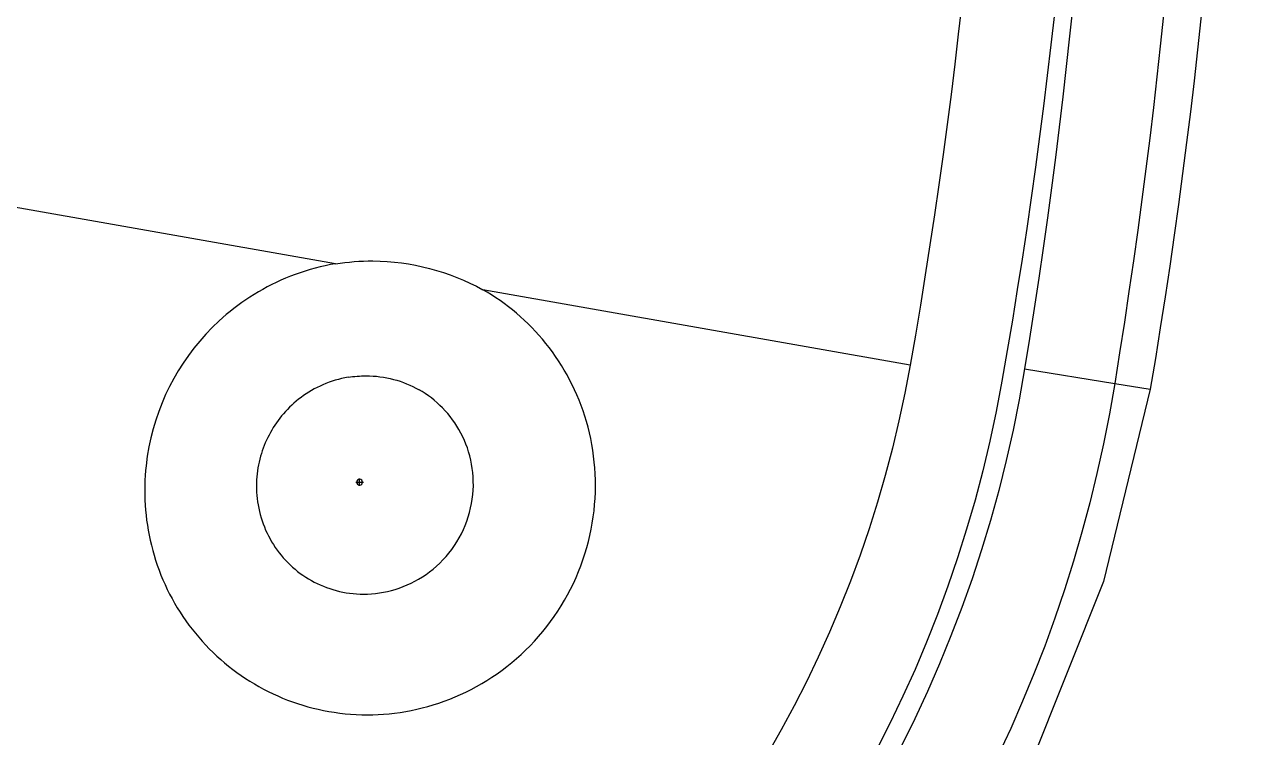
# Model space of a CAD drawing. Header units: millimetres. Extents: x 732 to 1037, y 127 to 299.
# Drawn here: x 736.11963 to 736.16021, y 283.07355 to 283.09696 of the extents above; entities that cross this region are included whole.
import ezdxf

# ---------------------------------------------------------------- set-up
doc = ezdxf.new("R2010")
doc.units = ezdxf.units.MM
doc.layers.add('I-ARQ', color=8, linetype='Continuous')

msp = doc.modelspace()

# ---------------------------------------------------------------- linework, layer by layer
at = {"layer": 'I-ARQ'}
for points in [[(736.156566, 283.150077), (736.16021, 283.128532), (736.16021, 283.106528), (736.156566, 283.084983)], [(736.1517, 283.149811), (736.155466, 283.128455), (736.155466, 283.106605), (736.1517, 283.085249)], [(736.1554, 283.149887), (736.158903, 283.128458), (736.158903, 283.106602), (736.1554, 283.085173)], [(736.148688, 283.14928), (736.152391, 283.128276), (736.152391, 283.106785), (736.148688, 283.085779)], [(736.152446, 283.149404), (736.155896, 283.128295), (736.155896, 283.106765), (736.152446, 283.085656)], [(736.129831, 283.089105), (736.129831, 283.089105), (736.117969, 283.091196), (736.117969, 283.091196)], [(736.129831, 283.089105), (736.130236, 283.089168), (736.130646, 283.089198), (736.131055, 283.089196)], [(736.131055, 283.089196), (736.132318, 283.089188), (736.133559, 283.088864), (736.134664, 283.088252)], [(736.148688, 283.085779), (736.148688, 283.085779), (736.134664, 283.088252), (736.134664, 283.088252)], [(736.152446, 283.085656), (736.152446, 283.085656), (736.1554, 283.085173), (736.1554, 283.085173)], [(736.130245, 283.085376), (736.130441, 283.085409), (736.130638, 283.085425), (736.130836, 283.085425)], [(736.130836, 283.085425), (736.131445, 283.085425), (736.132042, 283.085267), (736.132572, 283.084966)], [(736.1554, 283.085173), (736.1554, 283.085173), (736.156566, 283.084983), (736.156566, 283.084983)], [(736.130498, 283.081932), (736.130498, 283.081932), (736.130747, 283.081932), (736.130747, 283.081932)], [(736.130622, 283.081806), (736.130622, 283.081806), (736.130622, 283.082057), (736.130622, 283.082057)]]:
    msp.add_open_spline(points, degree=3, dxfattribs=at)
for points, knots in [([(736.152446, 283.085656), (736.148889, 283.063895), (736.129223, 283.048508), (736.107245, 283.050292), (736.107245, 283.050292), (736.085267, 283.052076), (736.06834, 283.070433), (736.06834, 283.092483)], [0, 0, 0, 0, 0.5, 0.5, 0.5, 0.5, 1, 1, 1, 1]), ([(736.1517, 283.085249), (736.147949, 283.063974), (736.128559, 283.049096), (736.107039, 283.050979), (736.107039, 283.050979), (736.085518, 283.052862), (736.069007, 283.07088), (736.069007, 283.092483)], [0, 0, 0, 0, 0.5, 0.5, 0.5, 0.5, 1, 1, 1, 1]), ([(736.148688, 283.085779), (736.145211, 283.066068), (736.127246, 283.052282), (736.107305, 283.054027), (736.107305, 283.054027), (736.087366, 283.055771), (736.072066, 283.072467), (736.072066, 283.092483)], [0, 0, 0, 0, 0.5, 0.5, 0.5, 0.5, 1, 1, 1, 1]), ([(736.129831, 283.089105), (736.129831, 283.089105), (736.129662, 283.089075), (736.129662, 283.089075), (736.129662, 283.089075), (736.129662, 283.089075), (736.129494, 283.08904), (736.129494, 283.08904), (736.129494, 283.08904), (736.129494, 283.08904), (736.129327, 283.089001), (736.129327, 283.089001), (736.129327, 283.089001), (736.129327, 283.089001), (736.129161, 283.08896), (736.129161, 283.08896), (736.129161, 283.08896), (736.129161, 283.08896), (736.128996, 283.088913), (736.128996, 283.088913), (736.128996, 283.088913), (736.128996, 283.088913), (736.128833, 283.088864), (736.128833, 283.088864), (736.128833, 283.088864), (736.128833, 283.088864), (736.128671, 283.088811), (736.128671, 283.088811), (736.128671, 283.088811), (736.128671, 283.088811), (736.128511, 283.088754), (736.128511, 283.088754), (736.128511, 283.088754), (736.128511, 283.088754), (736.128352, 283.088694), (736.128352, 283.088694), (736.128352, 283.088694), (736.128352, 283.088694), (736.128195, 283.088631), (736.128195, 283.088631), (736.128195, 283.088631), (736.128195, 283.088631), (736.12804, 283.088564), (736.12804, 283.088564), (736.12804, 283.088564), (736.12804, 283.088564), (736.127888, 283.088493), (736.127888, 283.088493), (736.127888, 283.088493), (736.127888, 283.088493), (736.127738, 283.08842), (736.127738, 283.08842), (736.127738, 283.08842), (736.127738, 283.08842), (736.12759, 283.088343), (736.12759, 283.088343), (736.12759, 283.088343), (736.12759, 283.088343), (736.127444, 283.088264), (736.127444, 283.088264), (736.127444, 283.088264), (736.127444, 283.088264), (736.1273, 283.088182), (736.1273, 283.088182), (736.1273, 283.088182), (736.1273, 283.088182), (736.127159, 283.088097), (736.127159, 283.088097), (736.127159, 283.088097), (736.127159, 283.088097), (736.127021, 283.08801), (736.127021, 283.08801), (736.127021, 283.08801), (736.127021, 283.08801), (736.126885, 283.087919), (736.126885, 283.087919), (736.126885, 283.087919), (736.126885, 283.087919), (736.126752, 283.087827), (736.126752, 283.087827), (736.126752, 283.087827), (736.126752, 283.087827), (736.126622, 283.087732), (736.126622, 283.087732), (736.126622, 283.087732), (736.126622, 283.087732), (736.126495, 283.087636), (736.126495, 283.087636), (736.126495, 283.087636), (736.126495, 283.087636), (736.12637, 283.087537), (736.12637, 283.087537), (736.12637, 283.087537), (736.12637, 283.087537), (736.126247, 283.087435), (736.126247, 283.087435), (736.126247, 283.087435), (736.126247, 283.087435), (736.126013, 283.087227), (736.126013, 283.087227), (736.126013, 283.087227), (736.126013, 283.087227), (736.125789, 283.087011), (736.125789, 283.087011), (736.125789, 283.087011), (736.125789, 283.087011), (736.125575, 283.08679), (736.125575, 283.08679), (736.125575, 283.08679), (736.125575, 283.08679), (736.125374, 283.086562), (736.125374, 283.086562), (736.125374, 283.086562), (736.125374, 283.086562), (736.125182, 283.086327), (736.125182, 283.086327), (736.125182, 283.086327), (736.125182, 283.086327), (736.125002, 283.086088), (736.125002, 283.086088), (736.125002, 283.086088), (736.125002, 283.086088), (736.124832, 283.085842), (736.124832, 283.085842), (736.124832, 283.085842), (736.124832, 283.085842), (736.124673, 283.08559), (736.124673, 283.08559), (736.124673, 283.08559), (736.124673, 283.08559), (736.124524, 283.085334), (736.124524, 283.085334), (736.124524, 283.085334), (736.124524, 283.085334), (736.124386, 283.085073), (736.124386, 283.085073), (736.124386, 283.085073), (736.124386, 283.085073), (736.124257, 283.084806), (736.124257, 283.084806), (736.124257, 283.084806), (736.124257, 283.084806), (736.124139, 283.084534), (736.124139, 283.084534), (736.124139, 283.084534), (736.124139, 283.084534), (736.124031, 283.084256), (736.124031, 283.084256), (736.124031, 283.084256), (736.124031, 283.084256), (736.123933, 283.083972), (736.123933, 283.083972), (736.123933, 283.083972), (736.123933, 283.083972), (736.123846, 283.083683), (736.123846, 283.083683), (736.123846, 283.083683), (736.123846, 283.083683), (736.12377, 283.083388), (736.12377, 283.083388), (736.12377, 283.083388), (736.12377, 283.083388), (736.123706, 283.083087), (736.123706, 283.083087), (736.123706, 283.083087), (736.123706, 283.083087), (736.123653, 283.082781), (736.123653, 283.082781), (736.123653, 283.082781), (736.123653, 283.082781), (736.123613, 283.08247), (736.123613, 283.08247), (736.123613, 283.08247), (736.123613, 283.08247), (736.123598, 283.082312), (736.123598, 283.082312), (736.123598, 283.082312), (736.123598, 283.082312), (736.123585, 283.082154), (736.123585, 283.082154), (736.123585, 283.082154), (736.123585, 283.082154), (736.123577, 283.081993), (736.123577, 283.081993), (736.123577, 283.081993), (736.123577, 283.081993), (736.123572, 283.081833), (736.123572, 283.081833), (736.123572, 283.081833), (736.123572, 283.081833), (736.12357, 283.081671), (736.12357, 283.081671), (736.12357, 283.081671), (736.12357, 283.081671), (736.123571, 283.081508), (736.123571, 283.081508), (736.123571, 283.081508), (736.123571, 283.081508), (736.123577, 283.081345), (736.123577, 283.081345), (736.123577, 283.081345), (736.123577, 283.081345), (736.123584, 283.081181), (736.123584, 283.081181), (736.123584, 283.081181), (736.123584, 283.081181), (736.123598, 283.081016), (736.123598, 283.081016), (736.123598, 283.081016), (736.123598, 283.081016), (736.123613, 283.080852), (736.123613, 283.080852), (736.123613, 283.080852), (736.123613, 283.080852), (736.123633, 283.080686), (736.123633, 283.080686), (736.123633, 283.080686), (736.123633, 283.080686), (736.123657, 283.08052), (736.123657, 283.08052), (736.123657, 283.08052), (736.123657, 283.08052), (736.123684, 283.080354), (736.123684, 283.080354), (736.123684, 283.080354), (736.123684, 283.080354), (736.123716, 283.080188), (736.123716, 283.080188), (736.123716, 283.080188), (736.123716, 283.080188), (736.12375, 283.080022), (736.12375, 283.080022), (736.12375, 283.080022), (736.12375, 283.080022), (736.123789, 283.079858), (736.123789, 283.079858), (736.123789, 283.079858), (736.123789, 283.079858), (736.123832, 283.079693), (736.123832, 283.079693), (736.123832, 283.079693), (736.123832, 283.079693), (736.123879, 283.079529), (736.123879, 283.079529), (736.123879, 283.079529), (736.123879, 283.079529), (736.123929, 283.079366), (736.123929, 283.079366), (736.123929, 283.079366), (736.123929, 283.079366), (736.123984, 283.079204), (736.123984, 283.079204), (736.123984, 283.079204), (736.123984, 283.079204), (736.124042, 283.079043), (736.124042, 283.079043), (736.124042, 283.079043), (736.124042, 283.079043), (736.124104, 283.078883), (736.124104, 283.078883), (736.124104, 283.078883), (736.124104, 283.078883), (736.12417, 283.078725), (736.12417, 283.078725), (736.12417, 283.078725), (736.12417, 283.078725), (736.124239, 283.078568), (736.124239, 283.078568), (736.124239, 283.078568), (736.124239, 283.078568), (736.124312, 283.078412), (736.124312, 283.078412), (736.124312, 283.078412), (736.124312, 283.078412), (736.124388, 283.078259), (736.124388, 283.078259), (736.124388, 283.078259), (736.124388, 283.078259), (736.124469, 283.078107), (736.124469, 283.078107), (736.124469, 283.078107), (736.124469, 283.078107), (736.124553, 283.077957), (736.124553, 283.077957), (736.124553, 283.077957), (736.124553, 283.077957), (736.124639, 283.077809), (736.124639, 283.077809), (736.124639, 283.077809), (736.124639, 283.077809), (736.124731, 283.077663), (736.124731, 283.077663), (736.124731, 283.077663), (736.124731, 283.077663), (736.124824, 283.07752), (736.124824, 283.07752), (736.124824, 283.07752), (736.124824, 283.07752), (736.124921, 283.077378), (736.124921, 283.077378), (736.124921, 283.077378), (736.124921, 283.077378), (736.125022, 283.077239), (736.125022, 283.077239), (736.125022, 283.077239), (736.125022, 283.077239), (736.125126, 283.077103), (736.125126, 283.077103), (736.125126, 283.077103), (736.125126, 283.077103), (736.125233, 283.076969), (736.125233, 283.076969), (736.125233, 283.076969), (736.125233, 283.076969), (736.125342, 283.076837), (736.125342, 283.076837), (736.125342, 283.076837), (736.125342, 283.076837), (736.125455, 283.076709), (736.125455, 283.076709), (736.125455, 283.076709), (736.125455, 283.076709), (736.125571, 283.076583), (736.125571, 283.076583), (736.125571, 283.076583), (736.125571, 283.076583), (736.12569, 283.07646), (736.12569, 283.07646), (736.12569, 283.07646), (736.12569, 283.07646), (736.125811, 283.07634), (736.125811, 283.07634), (736.125811, 283.07634), (736.125811, 283.07634), (736.125935, 283.076222), (736.125935, 283.076222), (736.125935, 283.076222), (736.125935, 283.076222), (736.126063, 283.076107), (736.126063, 283.076107), (736.126063, 283.076107), (736.126063, 283.076107), (736.126192, 283.075996), (736.126192, 283.075996), (736.126192, 283.075996), (736.126192, 283.075996), (736.126324, 283.075887), (736.126324, 283.075887), (736.126324, 283.075887), (736.126324, 283.075887), (736.126459, 283.075782), (736.126459, 283.075782), (736.126459, 283.075782), (736.126459, 283.075782), (736.126597, 283.07568), (736.126597, 283.07568), (736.126597, 283.07568), (736.126597, 283.07568), (736.126737, 283.075581), (736.126737, 283.075581), (736.126737, 283.075581), (736.126737, 283.075581), (736.126878, 283.075485), (736.126878, 283.075485), (736.126878, 283.075485), (736.126878, 283.075485), (736.127023, 283.075393), (736.127023, 283.075393), (736.127023, 283.075393), (736.127023, 283.075393), (736.12717, 283.075304), (736.12717, 283.075304), (736.12717, 283.075304), (736.12717, 283.075304), (736.12732, 283.075218), (736.12732, 283.075218), (736.12732, 283.075218), (736.12732, 283.075218), (736.127472, 283.075136), (736.127472, 283.075136), (736.127472, 283.075136), (736.127472, 283.075136), (736.127625, 283.075057), (736.127625, 283.075057), (736.127625, 283.075057), (736.127625, 283.075057), (736.12778, 283.074981), (736.12778, 283.074981), (736.12778, 283.074981), (736.12778, 283.074981), (736.127938, 283.07491), (736.127938, 283.07491), (736.127938, 283.07491), (736.127938, 283.07491), (736.128097, 283.074842), (736.128097, 283.074842), (736.128097, 283.074842), (736.128097, 283.074842), (736.12826, 283.074777), (736.12826, 283.074777), (736.12826, 283.074777), (736.12826, 283.074777), (736.128422, 283.074717), (736.128422, 283.074717), (736.128422, 283.074717), (736.128422, 283.074717), (736.128588, 283.074661), (736.128588, 283.074661), (736.128588, 283.074661), (736.128588, 283.074661), (736.128755, 283.074607), (736.128755, 283.074607), (736.128755, 283.074607), (736.128755, 283.074607), (736.128924, 283.074558), (736.128924, 283.074558), (736.128924, 283.074558), (736.128924, 283.074558), (736.129094, 283.074514), (736.129094, 283.074514), (736.129094, 283.074514), (736.129094, 283.074514), (736.129266, 283.074473), (736.129266, 283.074473), (736.129266, 283.074473), (736.129266, 283.074473), (736.129439, 283.074436), (736.129439, 283.074436), (736.129439, 283.074436), (736.129439, 283.074436), (736.129615, 283.074402), (736.129615, 283.074402), (736.129615, 283.074402), (736.129615, 283.074402), (736.129791, 283.074373), (736.129791, 283.074373), (736.129791, 283.074373), (736.129791, 283.074373), (736.129969, 283.074349), (736.129969, 283.074349), (736.129969, 283.074349), (736.129969, 283.074349), (736.130147, 283.074329), (736.130147, 283.074329), (736.130147, 283.074329), (736.130147, 283.074329), (736.130327, 283.074313), (736.130327, 283.074313), (736.130327, 283.074313), (736.130327, 283.074313), (736.130509, 283.074302), (736.130509, 283.074302), (736.130509, 283.074302), (736.130509, 283.074302), (736.130691, 283.074296), (736.130691, 283.074296), (736.130691, 283.074296), (736.130691, 283.074296), (736.130874, 283.074293), (736.130874, 283.074293)], [0, 0, 0, 0, 0.008696, 0.008696, 0.008696, 0.008696, 0.017391, 0.017391, 0.017391, 0.017391, 0.026087, 0.026087, 0.026087, 0.026087, 0.034783, 0.034783, 0.034783, 0.034783, 0.043478, 0.043478, 0.043478, 0.043478, 0.052174, 0.052174, 0.052174, 0.052174, 0.06087, 0.06087, 0.06087, 0.06087, 0.069565, 0.069565, 0.069565, 0.069565, 0.078261, 0.078261, 0.078261, 0.078261, 0.086957, 0.086957, 0.086957, 0.086957, 0.095652, 0.095652, 0.095652, 0.095652, 0.104348, 0.104348, 0.104348, 0.104348, 0.113043, 0.113043, 0.113043, 0.113043, 0.121739, 0.121739, 0.121739, 0.121739, 0.130435, 0.130435, 0.130435, 0.130435, 0.13913, 0.13913, 0.13913, 0.13913, 0.147826, 0.147826, 0.147826, 0.147826, 0.156522, 0.156522, 0.156522, 0.156522, 0.165217, 0.165217, 0.165217, 0.165217, 0.173913, 0.173913, 0.173913, 0.173913, 0.182609, 0.182609, 0.182609, 0.182609, 0.191304, 0.191304, 0.191304, 0.191304, 0.2, 0.2, 0.2, 0.2, 0.208696, 0.208696, 0.208696, 0.208696, 0.217391, 0.217391, 0.217391, 0.217391, 0.226087, 0.226087, 0.226087, 0.226087, 0.234783, 0.234783, 0.234783, 0.234783, 0.243478, 0.243478, 0.243478, 0.243478, 0.252174, 0.252174, 0.252174, 0.252174, 0.26087, 0.26087, 0.26087, 0.26087, 0.269565, 0.269565, 0.269565, 0.269565, 0.278261, 0.278261, 0.278261, 0.278261, 0.286957, 0.286957, 0.286957, 0.286957, 0.295652, 0.295652, 0.295652, 0.295652, 0.304348, 0.304348, 0.304348, 0.304348, 0.313043, 0.313043, 0.313043, 0.313043, 0.321739, 0.321739, 0.321739, 0.321739, 0.330435, 0.330435, 0.330435, 0.330435, 0.33913, 0.33913, 0.33913, 0.33913, 0.347826, 0.347826, 0.347826, 0.347826, 0.356522, 0.356522, 0.356522, 0.356522, 0.365217, 0.365217, 0.365217, 0.365217, 0.373913, 0.373913, 0.373913, 0.373913, 0.382609, 0.382609, 0.382609, 0.382609, 0.391304, 0.391304, 0.391304, 0.391304, 0.4, 0.4, 0.4, 0.4, 0.408696, 0.408696, 0.408696, 0.408696, 0.417391, 0.417391, 0.417391, 0.417391, 0.426087, 0.426087, 0.426087, 0.426087, 0.434783, 0.434783, 0.434783, 0.434783, 0.443478, 0.443478, 0.443478, 0.443478, 0.452174, 0.452174, 0.452174, 0.452174, 0.46087, 0.46087, 0.46087, 0.46087, 0.469565, 0.469565, 0.469565, 0.469565, 0.478261, 0.478261, 0.478261, 0.478261, 0.486957, 0.486957, 0.486957, 0.486957, 0.495652, 0.495652, 0.495652, 0.495652, 0.504348, 0.504348, 0.504348, 0.504348, 0.513043, 0.513043, 0.513043, 0.513043, 0.521739, 0.521739, 0.521739, 0.521739, 0.530435, 0.530435, 0.530435, 0.530435, 0.53913, 0.53913, 0.53913, 0.53913, 0.547826, 0.547826, 0.547826, 0.547826, 0.556522, 0.556522, 0.556522, 0.556522, 0.565217, 0.565217, 0.565217, 0.565217, 0.573913, 0.573913, 0.573913, 0.573913, 0.582609, 0.582609, 0.582609, 0.582609, 0.591304, 0.591304, 0.591304, 0.591304, 0.6, 0.6, 0.6, 0.6, 0.608696, 0.608696, 0.608696, 0.608696, 0.617391, 0.617391, 0.617391, 0.617391, 0.626087, 0.626087, 0.626087, 0.626087, 0.634783, 0.634783, 0.634783, 0.634783, 0.643478, 0.643478, 0.643478, 0.643478, 0.652174, 0.652174, 0.652174, 0.652174, 0.66087, 0.66087, 0.66087, 0.66087, 0.669565, 0.669565, 0.669565, 0.669565, 0.678261, 0.678261, 0.678261, 0.678261, 0.686957, 0.686957, 0.686957, 0.686957, 0.695652, 0.695652, 0.695652, 0.695652, 0.704348, 0.704348, 0.704348, 0.704348, 0.713043, 0.713043, 0.713043, 0.713043, 0.721739, 0.721739, 0.721739, 0.721739, 0.730435, 0.730435, 0.730435, 0.730435, 0.73913, 0.73913, 0.73913, 0.73913, 0.747826, 0.747826, 0.747826, 0.747826, 0.756522, 0.756522, 0.756522, 0.756522, 0.765217, 0.765217, 0.765217, 0.765217, 0.773913, 0.773913, 0.773913, 0.773913, 0.782609, 0.782609, 0.782609, 0.782609, 0.791304, 0.791304, 0.791304, 0.791304, 0.8, 0.8, 0.8, 0.8, 0.808696, 0.808696, 0.808696, 0.808696, 0.817391, 0.817391, 0.817391, 0.817391, 0.826087, 0.826087, 0.826087, 0.826087, 0.834783, 0.834783, 0.834783, 0.834783, 0.843478, 0.843478, 0.843478, 0.843478, 0.852174, 0.852174, 0.852174, 0.852174, 0.86087, 0.86087, 0.86087, 0.86087, 0.869565, 0.869565, 0.869565, 0.869565, 0.878261, 0.878261, 0.878261, 0.878261, 0.886957, 0.886957, 0.886957, 0.886957, 0.895652, 0.895652, 0.895652, 0.895652, 0.904348, 0.904348, 0.904348, 0.904348, 0.913043, 0.913043, 0.913043, 0.913043, 0.921739, 0.921739, 0.921739, 0.921739, 0.930435, 0.930435, 0.930435, 0.930435, 0.93913, 0.93913, 0.93913, 0.93913, 0.947826, 0.947826, 0.947826, 0.947826, 0.956522, 0.956522, 0.956522, 0.956522, 0.965217, 0.965217, 0.965217, 0.965217, 0.973913, 0.973913, 0.973913, 0.973913, 0.982609, 0.982609, 0.982609, 0.982609, 0.991304, 0.991304, 0.991304, 0.991304, 1, 1, 1, 1]), ([(736.130874, 283.074293), (736.130874, 283.074293), (736.131053, 283.074296), (736.131053, 283.074296), (736.131053, 283.074296), (736.131053, 283.074296), (736.131231, 283.074301), (736.131231, 283.074301), (736.131231, 283.074301), (736.131231, 283.074301), (736.131411, 283.074312), (736.131411, 283.074312), (736.131411, 283.074312), (736.131411, 283.074312), (736.131591, 283.074328), (736.131591, 283.074328), (736.131591, 283.074328), (736.131591, 283.074328), (736.131772, 283.074348), (736.131772, 283.074348), (736.131772, 283.074348), (736.131772, 283.074348), (736.131953, 283.074372), (736.131953, 283.074372), (736.131953, 283.074372), (736.131953, 283.074372), (736.132135, 283.074401), (736.132135, 283.074401), (736.132135, 283.074401), (736.132135, 283.074401), (736.132315, 283.074435), (736.132315, 283.074435), (736.132315, 283.074435), (736.132315, 283.074435), (736.132496, 283.074474), (736.132496, 283.074474), (736.132496, 283.074474), (736.132496, 283.074474), (736.132678, 283.074517), (736.132678, 283.074517), (736.132678, 283.074517), (736.132678, 283.074517), (736.132859, 283.074565), (736.132859, 283.074565), (736.132859, 283.074565), (736.132859, 283.074565), (736.133039, 283.074617), (736.133039, 283.074617), (736.133039, 283.074617), (736.133039, 283.074617), (736.13322, 283.074675), (736.13322, 283.074675), (736.13322, 283.074675), (736.13322, 283.074675), (736.133399, 283.074738), (736.133399, 283.074738), (736.133399, 283.074738), (736.133399, 283.074738), (736.133578, 283.074806), (736.133578, 283.074806), (736.133578, 283.074806), (736.133578, 283.074806), (736.133756, 283.074879), (736.133756, 283.074879), (736.133756, 283.074879), (736.133756, 283.074879), (736.133933, 283.074957), (736.133933, 283.074957), (736.133933, 283.074957), (736.133933, 283.074957), (736.134109, 283.075039), (736.134109, 283.075039), (736.134109, 283.075039), (736.134109, 283.075039), (736.134284, 283.075127), (736.134284, 283.075127), (736.134284, 283.075127), (736.134284, 283.075127), (736.134457, 283.075219), (736.134457, 283.075219), (736.134457, 283.075219), (736.134457, 283.075219), (736.134629, 283.075316), (736.134629, 283.075316), (736.134629, 283.075316), (736.134629, 283.075316), (736.134798, 283.075418), (736.134798, 283.075418), (736.134798, 283.075418), (736.134798, 283.075418), (736.134966, 283.075526), (736.134966, 283.075526), (736.134966, 283.075526), (736.134966, 283.075526), (736.135132, 283.075639), (736.135132, 283.075639), (736.135132, 283.075639), (736.135132, 283.075639), (736.135295, 283.075757), (736.135295, 283.075757), (736.135295, 283.075757), (736.135295, 283.075757), (736.135455, 283.075879), (736.135455, 283.075879), (736.135455, 283.075879), (736.135455, 283.075879), (736.135613, 283.076006), (736.135613, 283.076006), (736.135613, 283.076006), (736.135613, 283.076006), (736.135769, 283.076138), (736.135769, 283.076138), (736.135769, 283.076138), (736.135769, 283.076138), (736.135922, 283.076275), (736.135922, 283.076275), (736.135922, 283.076275), (736.135922, 283.076275), (736.13607, 283.076416), (736.13607, 283.076416), (736.13607, 283.076416), (736.13607, 283.076416), (736.136216, 283.076561), (736.136216, 283.076561), (736.136216, 283.076561), (736.136216, 283.076561), (736.136358, 283.076712), (736.136358, 283.076712), (736.136358, 283.076712), (736.136358, 283.076712), (736.136496, 283.076866), (736.136496, 283.076866), (736.136496, 283.076866), (736.136496, 283.076866), (736.136631, 283.077024), (736.136631, 283.077024), (736.136631, 283.077024), (736.136631, 283.077024), (736.136761, 283.077187), (736.136761, 283.077187), (736.136761, 283.077187), (736.136761, 283.077187), (736.136887, 283.077353), (736.136887, 283.077353), (736.136887, 283.077353), (736.136887, 283.077353), (736.137008, 283.077523), (736.137008, 283.077523), (736.137008, 283.077523), (736.137008, 283.077523), (736.137125, 283.077695), (736.137125, 283.077695), (736.137125, 283.077695), (736.137125, 283.077695), (736.137237, 283.077872), (736.137237, 283.077872), (736.137237, 283.077872), (736.137237, 283.077872), (736.137344, 283.078053), (736.137344, 283.078053), (736.137344, 283.078053), (736.137344, 283.078053), (736.137446, 283.078235), (736.137446, 283.078235), (736.137446, 283.078235), (736.137446, 283.078235), (736.137544, 283.078421), (736.137544, 283.078421), (736.137544, 283.078421), (736.137544, 283.078421), (736.137637, 283.078609), (736.137637, 283.078609), (736.137637, 283.078609), (736.137637, 283.078609), (736.137723, 283.0788), (736.137723, 283.0788), (736.137723, 283.0788), (736.137723, 283.0788), (736.137805, 283.078993), (736.137805, 283.078993), (736.137805, 283.078993), (736.137805, 283.078993), (736.13788, 283.079189), (736.13788, 283.079189), (736.13788, 283.079189), (736.13788, 283.079189), (736.137952, 283.079385), (736.137952, 283.079385), (736.137952, 283.079385), (736.137952, 283.079385), (736.138016, 283.079583), (736.138016, 283.079583), (736.138016, 283.079583), (736.138016, 283.079583), (736.138076, 283.079782), (736.138076, 283.079782), (736.138076, 283.079782), (736.138076, 283.079782), (736.13813, 283.079983), (736.13813, 283.079983), (736.13813, 283.079983), (736.13813, 283.079983), (736.138178, 283.080185), (736.138178, 283.080185), (736.138178, 283.080185), (736.138178, 283.080185), (736.138221, 283.080386), (736.138221, 283.080386), (736.138221, 283.080386), (736.138221, 283.080386), (736.138258, 283.080589), (736.138258, 283.080589), (736.138258, 283.080589), (736.138258, 283.080589), (736.138289, 283.080791), (736.138289, 283.080791), (736.138289, 283.080791), (736.138289, 283.080791), (736.138314, 283.080994), (736.138314, 283.080994), (736.138314, 283.080994), (736.138314, 283.080994), (736.138334, 283.081197), (736.138334, 283.081197), (736.138334, 283.081197), (736.138334, 283.081197), (736.138349, 283.081399), (736.138349, 283.081399), (736.138349, 283.081399), (736.138349, 283.081399), (736.138358, 283.0816), (736.138358, 283.0816), (736.138358, 283.0816), (736.138358, 283.0816), (736.138362, 283.081801), (736.138362, 283.081801), (736.138362, 283.081801), (736.138362, 283.081801), (736.13836, 283.082001), (736.13836, 283.082001), (736.13836, 283.082001), (736.13836, 283.082001), (736.138353, 283.0822), (736.138353, 283.0822), (736.138353, 283.0822), (736.138353, 283.0822), (736.138341, 283.082398), (736.138341, 283.082398), (736.138341, 283.082398), (736.138341, 283.082398), (736.138323, 283.082594), (736.138323, 283.082594), (736.138323, 283.082594), (736.138323, 283.082594), (736.138301, 283.082789), (736.138301, 283.082789), (736.138301, 283.082789), (736.138301, 283.082789), (736.138274, 283.082982), (736.138274, 283.082982), (736.138274, 283.082982), (736.138274, 283.082982), (736.138242, 283.083174), (736.138242, 283.083174), (736.138242, 283.083174), (736.138242, 283.083174), (736.138205, 283.083362), (736.138205, 283.083362), (736.138205, 283.083362), (736.138205, 283.083362), (736.138164, 283.08355), (736.138164, 283.08355), (736.138164, 283.08355), (736.138164, 283.08355), (736.138117, 283.083735), (736.138117, 283.083735), (736.138117, 283.083735), (736.138117, 283.083735), (736.138067, 283.083919), (736.138067, 283.083919), (736.138067, 283.083919), (736.138067, 283.083919), (736.138013, 283.084099), (736.138013, 283.084099), (736.138013, 283.084099), (736.138013, 283.084099), (736.137954, 283.084278), (736.137954, 283.084278), (736.137954, 283.084278), (736.137954, 283.084278), (736.13789, 283.084454), (736.13789, 283.084454), (736.13789, 283.084454), (736.13789, 283.084454), (736.137822, 283.084628), (736.137822, 283.084628), (736.137822, 283.084628), (736.137822, 283.084628), (736.137751, 283.084798), (736.137751, 283.084798), (736.137751, 283.084798), (736.137751, 283.084798), (736.137676, 283.084967), (736.137676, 283.084967), (736.137676, 283.084967), (736.137676, 283.084967), (736.137598, 283.085132), (736.137598, 283.085132), (736.137598, 283.085132), (736.137598, 283.085132), (736.137514, 283.085295), (736.137514, 283.085295), (736.137514, 283.085295), (736.137514, 283.085295), (736.137429, 283.085454), (736.137429, 283.085454), (736.137429, 283.085454), (736.137429, 283.085454), (736.137338, 283.085611), (736.137338, 283.085611), (736.137338, 283.085611), (736.137338, 283.085611), (736.137246, 283.085765), (736.137246, 283.085765), (736.137246, 283.085765), (736.137246, 283.085765), (736.137149, 283.085916), (736.137149, 283.085916), (736.137149, 283.085916), (736.137149, 283.085916), (736.13705, 283.086063), (736.13705, 283.086063), (736.13705, 283.086063), (736.13705, 283.086063), (736.136947, 283.086209), (736.136947, 283.086209), (736.136947, 283.086209), (736.136947, 283.086209), (736.136842, 283.086349), (736.136842, 283.086349), (736.136842, 283.086349), (736.136842, 283.086349), (736.136733, 283.086488), (736.136733, 283.086488), (736.136733, 283.086488), (736.136733, 283.086488), (736.136622, 283.086623), (736.136622, 283.086623), (736.136622, 283.086623), (736.136622, 283.086623), (736.136507, 283.086755), (736.136507, 283.086755), (736.136507, 283.086755), (736.136507, 283.086755), (736.136391, 283.086884), (736.136391, 283.086884), (736.136391, 283.086884), (736.136391, 283.086884), (736.136271, 283.087009), (736.136271, 283.087009), (736.136271, 283.087009), (736.136271, 283.087009), (736.13615, 283.087132), (736.13615, 283.087132), (736.13615, 283.087132), (736.13615, 283.087132), (736.136025, 283.087251), (736.136025, 283.087251), (736.136025, 283.087251), (736.136025, 283.087251), (736.135898, 283.087366), (736.135898, 283.087366), (736.135898, 283.087366), (736.135898, 283.087366), (736.135769, 283.087478), (736.135769, 283.087478), (736.135769, 283.087478), (736.135769, 283.087478), (736.135639, 283.087587), (736.135639, 283.087587), (736.135639, 283.087587), (736.135639, 283.087587), (736.135505, 283.087692), (736.135505, 283.087692), (736.135505, 283.087692), (736.135505, 283.087692), (736.13537, 283.087794), (736.13537, 283.087794), (736.13537, 283.087794), (736.13537, 283.087794), (736.135233, 283.087893), (736.135233, 283.087893), (736.135233, 283.087893), (736.135233, 283.087893), (736.135094, 283.087987), (736.135094, 283.087987), (736.135094, 283.087987), (736.135094, 283.087987), (736.134952, 283.08808), (736.134952, 283.08808), (736.134952, 283.08808), (736.134952, 283.08808), (736.134809, 283.088168), (736.134809, 283.088168), (736.134809, 283.088168), (736.134809, 283.088168), (736.134664, 283.088252), (736.134664, 283.088252)], [0, 0, 0, 0, 0.009804, 0.009804, 0.009804, 0.009804, 0.019608, 0.019608, 0.019608, 0.019608, 0.029412, 0.029412, 0.029412, 0.029412, 0.039216, 0.039216, 0.039216, 0.039216, 0.04902, 0.04902, 0.04902, 0.04902, 0.058824, 0.058824, 0.058824, 0.058824, 0.068627, 0.068627, 0.068627, 0.068627, 0.078431, 0.078431, 0.078431, 0.078431, 0.088235, 0.088235, 0.088235, 0.088235, 0.098039, 0.098039, 0.098039, 0.098039, 0.107843, 0.107843, 0.107843, 0.107843, 0.117647, 0.117647, 0.117647, 0.117647, 0.127451, 0.127451, 0.127451, 0.127451, 0.137255, 0.137255, 0.137255, 0.137255, 0.147059, 0.147059, 0.147059, 0.147059, 0.156863, 0.156863, 0.156863, 0.156863, 0.166667, 0.166667, 0.166667, 0.166667, 0.176471, 0.176471, 0.176471, 0.176471, 0.186275, 0.186275, 0.186275, 0.186275, 0.196078, 0.196078, 0.196078, 0.196078, 0.205882, 0.205882, 0.205882, 0.205882, 0.215686, 0.215686, 0.215686, 0.215686, 0.22549, 0.22549, 0.22549, 0.22549, 0.235294, 0.235294, 0.235294, 0.235294, 0.245098, 0.245098, 0.245098, 0.245098, 0.254902, 0.254902, 0.254902, 0.254902, 0.264706, 0.264706, 0.264706, 0.264706, 0.27451, 0.27451, 0.27451, 0.27451, 0.284314, 0.284314, 0.284314, 0.284314, 0.294118, 0.294118, 0.294118, 0.294118, 0.303922, 0.303922, 0.303922, 0.303922, 0.313725, 0.313725, 0.313725, 0.313725, 0.323529, 0.323529, 0.323529, 0.323529, 0.333333, 0.333333, 0.333333, 0.333333, 0.343137, 0.343137, 0.343137, 0.343137, 0.352941, 0.352941, 0.352941, 0.352941, 0.362745, 0.362745, 0.362745, 0.362745, 0.372549, 0.372549, 0.372549, 0.372549, 0.382353, 0.382353, 0.382353, 0.382353, 0.392157, 0.392157, 0.392157, 0.392157, 0.401961, 0.401961, 0.401961, 0.401961, 0.411765, 0.411765, 0.411765, 0.411765, 0.421569, 0.421569, 0.421569, 0.421569, 0.431373, 0.431373, 0.431373, 0.431373, 0.441176, 0.441176, 0.441176, 0.441176, 0.45098, 0.45098, 0.45098, 0.45098, 0.460784, 0.460784, 0.460784, 0.460784, 0.470588, 0.470588, 0.470588, 0.470588, 0.480392, 0.480392, 0.480392, 0.480392, 0.490196, 0.490196, 0.490196, 0.490196, 0.5, 0.5, 0.5, 0.5, 0.509804, 0.509804, 0.509804, 0.509804, 0.519608, 0.519608, 0.519608, 0.519608, 0.529412, 0.529412, 0.529412, 0.529412, 0.539216, 0.539216, 0.539216, 0.539216, 0.54902, 0.54902, 0.54902, 0.54902, 0.558824, 0.558824, 0.558824, 0.558824, 0.568627, 0.568627, 0.568627, 0.568627, 0.578431, 0.578431, 0.578431, 0.578431, 0.588235, 0.588235, 0.588235, 0.588235, 0.598039, 0.598039, 0.598039, 0.598039, 0.607843, 0.607843, 0.607843, 0.607843, 0.617647, 0.617647, 0.617647, 0.617647, 0.627451, 0.627451, 0.627451, 0.627451, 0.637255, 0.637255, 0.637255, 0.637255, 0.647059, 0.647059, 0.647059, 0.647059, 0.656863, 0.656863, 0.656863, 0.656863, 0.666667, 0.666667, 0.666667, 0.666667, 0.676471, 0.676471, 0.676471, 0.676471, 0.686275, 0.686275, 0.686275, 0.686275, 0.696078, 0.696078, 0.696078, 0.696078, 0.705882, 0.705882, 0.705882, 0.705882, 0.715686, 0.715686, 0.715686, 0.715686, 0.72549, 0.72549, 0.72549, 0.72549, 0.735294, 0.735294, 0.735294, 0.735294, 0.745098, 0.745098, 0.745098, 0.745098, 0.754902, 0.754902, 0.754902, 0.754902, 0.764706, 0.764706, 0.764706, 0.764706, 0.77451, 0.77451, 0.77451, 0.77451, 0.784314, 0.784314, 0.784314, 0.784314, 0.794118, 0.794118, 0.794118, 0.794118, 0.803922, 0.803922, 0.803922, 0.803922, 0.813725, 0.813725, 0.813725, 0.813725, 0.823529, 0.823529, 0.823529, 0.823529, 0.833333, 0.833333, 0.833333, 0.833333, 0.843137, 0.843137, 0.843137, 0.843137, 0.852941, 0.852941, 0.852941, 0.852941, 0.862745, 0.862745, 0.862745, 0.862745, 0.872549, 0.872549, 0.872549, 0.872549, 0.882353, 0.882353, 0.882353, 0.882353, 0.892157, 0.892157, 0.892157, 0.892157, 0.901961, 0.901961, 0.901961, 0.901961, 0.911765, 0.911765, 0.911765, 0.911765, 0.921569, 0.921569, 0.921569, 0.921569, 0.931373, 0.931373, 0.931373, 0.931373, 0.941176, 0.941176, 0.941176, 0.941176, 0.95098, 0.95098, 0.95098, 0.95098, 0.960784, 0.960784, 0.960784, 0.960784, 0.970588, 0.970588, 0.970588, 0.970588, 0.980392, 0.980392, 0.980392, 0.980392, 0.990196, 0.990196, 0.990196, 0.990196, 1, 1, 1, 1]), ([(736.1554, 283.085173), (736.151925, 283.063908), (736.13396, 283.048029), (736.112429, 283.047194), (736.112429, 283.047194), (736.090899, 283.046357), (736.071755, 283.060794), (736.066641, 283.081725)], [0, 0, 0, 0, 0.5, 0.5, 0.5, 0.5, 1, 1, 1, 1]), ([(736.130245, 283.085376), (736.130245, 283.085376), (736.130139, 283.085356), (736.130139, 283.085356), (736.130139, 283.085356), (736.130139, 283.085356), (736.130032, 283.085333), (736.130032, 283.085333), (736.130032, 283.085333), (736.130032, 283.085333), (736.129928, 283.085307), (736.129928, 283.085307), (736.129928, 283.085307), (736.129928, 283.085307), (736.129824, 283.085279), (736.129824, 283.085279), (736.129824, 283.085279), (736.129824, 283.085279), (736.129721, 283.085246), (736.129721, 283.085246), (736.129721, 283.085246), (736.129721, 283.085246), (736.129619, 283.085211), (736.129619, 283.085211), (736.129619, 283.085211), (736.129619, 283.085211), (736.129519, 283.085173), (736.129519, 283.085173), (736.129519, 283.085173), (736.129519, 283.085173), (736.12942, 283.085132), (736.12942, 283.085132), (736.12942, 283.085132), (736.12942, 283.085132), (736.129325, 283.085088), (736.129325, 283.085088), (736.129325, 283.085088), (736.129325, 283.085088), (736.129229, 283.085042), (736.129229, 283.085042), (736.129229, 283.085042), (736.129229, 283.085042), (736.129135, 283.084994), (736.129135, 283.084994), (736.129135, 283.084994), (736.129135, 283.084994), (736.129044, 283.084942), (736.129044, 283.084942), (736.129044, 283.084942), (736.129044, 283.084942), (736.128956, 283.084889), (736.128956, 283.084889), (736.128956, 283.084889), (736.128956, 283.084889), (736.128868, 283.084833), (736.128868, 283.084833), (736.128868, 283.084833), (736.128868, 283.084833), (736.128784, 283.084776), (736.128784, 283.084776), (736.128784, 283.084776), (736.128784, 283.084776), (736.128701, 283.084715), (736.128701, 283.084715), (736.128701, 283.084715), (736.128701, 283.084715), (736.128621, 283.084654), (736.128621, 283.084654), (736.128621, 283.084654), (736.128621, 283.084654), (736.128543, 283.084591), (736.128543, 283.084591), (736.128543, 283.084591), (736.128543, 283.084591), (736.128468, 283.084526), (736.128468, 283.084526), (736.128468, 283.084526), (736.128468, 283.084526), (736.128394, 283.084461), (736.128394, 283.084461), (736.128394, 283.084461), (736.128394, 283.084461), (736.128324, 283.084393), (736.128324, 283.084393), (736.128324, 283.084393), (736.128324, 283.084393), (736.128255, 283.084323), (736.128255, 283.084323), (736.128255, 283.084323), (736.128255, 283.084323), (736.128189, 283.084252), (736.128189, 283.084252), (736.128189, 283.084252), (736.128189, 283.084252), (736.128125, 283.08418), (736.128125, 283.08418), (736.128125, 283.08418), (736.128125, 283.08418), (736.128064, 283.084108), (736.128064, 283.084108), (736.128064, 283.084108), (736.128064, 283.084108), (736.128004, 283.084033), (736.128004, 283.084033), (736.128004, 283.084033), (736.128004, 283.084033), (736.127947, 283.083958), (736.127947, 283.083958), (736.127947, 283.083958), (736.127947, 283.083958), (736.127891, 283.083881), (736.127891, 283.083881), (736.127891, 283.083881), (736.127891, 283.083881), (736.127839, 283.083803), (736.127839, 283.083803), (736.127839, 283.083803), (736.127839, 283.083803), (736.127788, 283.083724), (736.127788, 283.083724), (736.127788, 283.083724), (736.127788, 283.083724), (736.12774, 283.083644), (736.12774, 283.083644), (736.12774, 283.083644), (736.12774, 283.083644), (736.127693, 283.083563), (736.127693, 283.083563), (736.127693, 283.083563), (736.127693, 283.083563), (736.127649, 283.08348), (736.127649, 283.08348), (736.127649, 283.08348), (736.127649, 283.08348), (736.127606, 283.083398), (736.127606, 283.083398), (736.127606, 283.083398), (736.127606, 283.083398), (736.127566, 283.083313), (736.127566, 283.083313), (736.127566, 283.083313), (736.127566, 283.083313), (736.127528, 283.083228), (736.127528, 283.083228), (736.127528, 283.083228), (736.127528, 283.083228), (736.127493, 283.083141), (736.127493, 283.083141), (736.127493, 283.083141), (736.127493, 283.083141), (736.127459, 283.083053), (736.127459, 283.083053), (736.127459, 283.083053), (736.127459, 283.083053), (736.127428, 283.082963), (736.127428, 283.082963), (736.127428, 283.082963), (736.127428, 283.082963), (736.127399, 283.082874), (736.127399, 283.082874), (736.127399, 283.082874), (736.127399, 283.082874), (736.127371, 283.082781), (736.127371, 283.082781), (736.127371, 283.082781), (736.127371, 283.082781), (736.127347, 283.082689), (736.127347, 283.082689), (736.127347, 283.082689), (736.127347, 283.082689), (736.127325, 283.082594), (736.127325, 283.082594), (736.127325, 283.082594), (736.127325, 283.082594), (736.127305, 283.0825), (736.127305, 283.0825), (736.127305, 283.0825), (736.127305, 283.0825), (736.127287, 283.082404), (736.127287, 283.082404), (736.127287, 283.082404), (736.127287, 283.082404), (736.127272, 283.082307), (736.127272, 283.082307), (736.127272, 283.082307), (736.127272, 283.082307), (736.127259, 283.082208), (736.127259, 283.082208), (736.127259, 283.082208), (736.127259, 283.082208), (736.127249, 283.082109), (736.127249, 283.082109), (736.127249, 283.082109), (736.127249, 283.082109), (736.127242, 283.082008), (736.127242, 283.082008), (736.127242, 283.082008), (736.127242, 283.082008), (736.127238, 283.081908), (736.127238, 283.081908), (736.127238, 283.081908), (736.127238, 283.081908), (736.127237, 283.081805), (736.127237, 283.081805), (736.127237, 283.081805), (736.127237, 283.081805), (736.127238, 283.081703), (736.127238, 283.081703), (736.127238, 283.081703), (736.127238, 283.081703), (736.127242, 283.081599), (736.127242, 283.081599), (736.127242, 283.081599), (736.127242, 283.081599), (736.127249, 283.081496), (736.127249, 283.081496), (736.127249, 283.081496), (736.127249, 283.081496), (736.12726, 283.081391), (736.12726, 283.081391), (736.12726, 283.081391), (736.12726, 283.081391), (736.127274, 283.081287), (736.127274, 283.081287), (736.127274, 283.081287), (736.127274, 283.081287), (736.12729, 283.081182), (736.12729, 283.081182), (736.12729, 283.081182), (736.12729, 283.081182), (736.12731, 283.081077), (736.12731, 283.081077), (736.12731, 283.081077), (736.12731, 283.081077), (736.127333, 283.080973), (736.127333, 283.080973), (736.127333, 283.080973), (736.127333, 283.080973), (736.127359, 283.080869), (736.127359, 283.080869), (736.127359, 283.080869), (736.127359, 283.080869), (736.127388, 283.080765), (736.127388, 283.080765), (736.127388, 283.080765), (736.127388, 283.080765), (736.127422, 283.080662), (736.127422, 283.080662), (736.127422, 283.080662), (736.127422, 283.080662), (736.127457, 283.08056), (736.127457, 283.08056), (736.127457, 283.08056), (736.127457, 283.08056), (736.127496, 283.08046), (736.127496, 283.08046), (736.127496, 283.08046), (736.127496, 283.08046), (736.127538, 283.08036), (736.127538, 283.08036), (736.127538, 283.08036), (736.127538, 283.08036), (736.127583, 283.080261), (736.127583, 283.080261), (736.127583, 283.080261), (736.127583, 283.080261), (736.127632, 283.080164), (736.127632, 283.080164), (736.127632, 283.080164), (736.127632, 283.080164), (736.127683, 283.080068), (736.127683, 283.080068), (736.127683, 283.080068), (736.127683, 283.080068), (736.127736, 283.079973), (736.127736, 283.079973), (736.127736, 283.079973), (736.127736, 283.079973), (736.127793, 283.079881), (736.127793, 283.079881), (736.127793, 283.079881), (736.127793, 283.079881), (736.127853, 283.079791), (736.127853, 283.079791), (736.127853, 283.079791), (736.127853, 283.079791), (736.127916, 283.079702), (736.127916, 283.079702), (736.127916, 283.079702), (736.127916, 283.079702), (736.12798, 283.079615), (736.12798, 283.079615), (736.12798, 283.079615), (736.12798, 283.079615), (736.128048, 283.079531), (736.128048, 283.079531), (736.128048, 283.079531), (736.128048, 283.079531), (736.128118, 283.079448), (736.128118, 283.079448), (736.128118, 283.079448), (736.128118, 283.079448), (736.128191, 283.079368), (736.128191, 283.079368), (736.128191, 283.079368), (736.128191, 283.079368), (736.128266, 283.07929), (736.128266, 283.07929), (736.128266, 283.07929), (736.128266, 283.07929), (736.128343, 283.079214), (736.128343, 283.079214), (736.128343, 283.079214), (736.128343, 283.079214), (736.128423, 283.079142), (736.128423, 283.079142), (736.128423, 283.079142), (736.128423, 283.079142), (736.128505, 283.079071), (736.128505, 283.079071), (736.128505, 283.079071), (736.128505, 283.079071), (736.128589, 283.079003), (736.128589, 283.079003), (736.128589, 283.079003), (736.128589, 283.079003), (736.128676, 283.078937), (736.128676, 283.078937), (736.128676, 283.078937), (736.128676, 283.078937), (736.128764, 283.078874), (736.128764, 283.078874), (736.128764, 283.078874), (736.128764, 283.078874), (736.128854, 283.078814), (736.128854, 283.078814), (736.128854, 283.078814), (736.128854, 283.078814), (736.128946, 283.078757), (736.128946, 283.078757), (736.128946, 283.078757), (736.128946, 283.078757), (736.12904, 283.078703), (736.12904, 283.078703), (736.12904, 283.078703), (736.12904, 283.078703), (736.129136, 283.07865), (736.129136, 283.07865), (736.129136, 283.07865), (736.129136, 283.07865), (736.129233, 283.078601), (736.129233, 283.078601), (736.129233, 283.078601), (736.129233, 283.078601), (736.129333, 283.078556), (736.129333, 283.078556), (736.129333, 283.078556), (736.129333, 283.078556), (736.129434, 283.078513), (736.129434, 283.078513), (736.129434, 283.078513), (736.129434, 283.078513), (736.129537, 283.078473), (736.129537, 283.078473), (736.129537, 283.078473), (736.129537, 283.078473), (736.129641, 283.078437), (736.129641, 283.078437), (736.129641, 283.078437), (736.129641, 283.078437), (736.129746, 283.078403), (736.129746, 283.078403), (736.129746, 283.078403), (736.129746, 283.078403), (736.129853, 283.078373), (736.129853, 283.078373), (736.129853, 283.078373), (736.129853, 283.078373), (736.129962, 283.078345), (736.129962, 283.078345), (736.129962, 283.078345), (736.129962, 283.078345), (736.130071, 283.078322), (736.130071, 283.078322), (736.130071, 283.078322), (736.130071, 283.078322), (736.130183, 283.078302), (736.130183, 283.078302), (736.130183, 283.078302), (736.130183, 283.078302), (736.130295, 283.078285), (736.130295, 283.078285), (736.130295, 283.078285), (736.130295, 283.078285), (736.130407, 283.078272), (736.130407, 283.078272), (736.130407, 283.078272), (736.130407, 283.078272), (736.130522, 283.078263), (736.130522, 283.078263), (736.130522, 283.078263), (736.130522, 283.078263), (736.130637, 283.078257), (736.130637, 283.078257), (736.130637, 283.078257), (736.130637, 283.078257), (736.130752, 283.078255), (736.130752, 283.078255)], [0, 0, 0, 0, 0.009804, 0.009804, 0.009804, 0.009804, 0.019608, 0.019608, 0.019608, 0.019608, 0.029412, 0.029412, 0.029412, 0.029412, 0.039216, 0.039216, 0.039216, 0.039216, 0.04902, 0.04902, 0.04902, 0.04902, 0.058824, 0.058824, 0.058824, 0.058824, 0.068627, 0.068627, 0.068627, 0.068627, 0.078431, 0.078431, 0.078431, 0.078431, 0.088235, 0.088235, 0.088235, 0.088235, 0.098039, 0.098039, 0.098039, 0.098039, 0.107843, 0.107843, 0.107843, 0.107843, 0.117647, 0.117647, 0.117647, 0.117647, 0.127451, 0.127451, 0.127451, 0.127451, 0.137255, 0.137255, 0.137255, 0.137255, 0.147059, 0.147059, 0.147059, 0.147059, 0.156863, 0.156863, 0.156863, 0.156863, 0.166667, 0.166667, 0.166667, 0.166667, 0.176471, 0.176471, 0.176471, 0.176471, 0.186275, 0.186275, 0.186275, 0.186275, 0.196078, 0.196078, 0.196078, 0.196078, 0.205882, 0.205882, 0.205882, 0.205882, 0.215686, 0.215686, 0.215686, 0.215686, 0.22549, 0.22549, 0.22549, 0.22549, 0.235294, 0.235294, 0.235294, 0.235294, 0.245098, 0.245098, 0.245098, 0.245098, 0.254902, 0.254902, 0.254902, 0.254902, 0.264706, 0.264706, 0.264706, 0.264706, 0.27451, 0.27451, 0.27451, 0.27451, 0.284314, 0.284314, 0.284314, 0.284314, 0.294118, 0.294118, 0.294118, 0.294118, 0.303922, 0.303922, 0.303922, 0.303922, 0.313725, 0.313725, 0.313725, 0.313725, 0.323529, 0.323529, 0.323529, 0.323529, 0.333333, 0.333333, 0.333333, 0.333333, 0.343137, 0.343137, 0.343137, 0.343137, 0.352941, 0.352941, 0.352941, 0.352941, 0.362745, 0.362745, 0.362745, 0.362745, 0.372549, 0.372549, 0.372549, 0.372549, 0.382353, 0.382353, 0.382353, 0.382353, 0.392157, 0.392157, 0.392157, 0.392157, 0.401961, 0.401961, 0.401961, 0.401961, 0.411765, 0.411765, 0.411765, 0.411765, 0.421569, 0.421569, 0.421569, 0.421569, 0.431373, 0.431373, 0.431373, 0.431373, 0.441176, 0.441176, 0.441176, 0.441176, 0.45098, 0.45098, 0.45098, 0.45098, 0.460784, 0.460784, 0.460784, 0.460784, 0.470588, 0.470588, 0.470588, 0.470588, 0.480392, 0.480392, 0.480392, 0.480392, 0.490196, 0.490196, 0.490196, 0.490196, 0.5, 0.5, 0.5, 0.5, 0.509804, 0.509804, 0.509804, 0.509804, 0.519608, 0.519608, 0.519608, 0.519608, 0.529412, 0.529412, 0.529412, 0.529412, 0.539216, 0.539216, 0.539216, 0.539216, 0.54902, 0.54902, 0.54902, 0.54902, 0.558824, 0.558824, 0.558824, 0.558824, 0.568627, 0.568627, 0.568627, 0.568627, 0.578431, 0.578431, 0.578431, 0.578431, 0.588235, 0.588235, 0.588235, 0.588235, 0.598039, 0.598039, 0.598039, 0.598039, 0.607843, 0.607843, 0.607843, 0.607843, 0.617647, 0.617647, 0.617647, 0.617647, 0.627451, 0.627451, 0.627451, 0.627451, 0.637255, 0.637255, 0.637255, 0.637255, 0.647059, 0.647059, 0.647059, 0.647059, 0.656863, 0.656863, 0.656863, 0.656863, 0.666667, 0.666667, 0.666667, 0.666667, 0.676471, 0.676471, 0.676471, 0.676471, 0.686275, 0.686275, 0.686275, 0.686275, 0.696078, 0.696078, 0.696078, 0.696078, 0.705882, 0.705882, 0.705882, 0.705882, 0.715686, 0.715686, 0.715686, 0.715686, 0.72549, 0.72549, 0.72549, 0.72549, 0.735294, 0.735294, 0.735294, 0.735294, 0.745098, 0.745098, 0.745098, 0.745098, 0.754902, 0.754902, 0.754902, 0.754902, 0.764706, 0.764706, 0.764706, 0.764706, 0.77451, 0.77451, 0.77451, 0.77451, 0.784314, 0.784314, 0.784314, 0.784314, 0.794118, 0.794118, 0.794118, 0.794118, 0.803922, 0.803922, 0.803922, 0.803922, 0.813725, 0.813725, 0.813725, 0.813725, 0.823529, 0.823529, 0.823529, 0.823529, 0.833333, 0.833333, 0.833333, 0.833333, 0.843137, 0.843137, 0.843137, 0.843137, 0.852941, 0.852941, 0.852941, 0.852941, 0.862745, 0.862745, 0.862745, 0.862745, 0.872549, 0.872549, 0.872549, 0.872549, 0.882353, 0.882353, 0.882353, 0.882353, 0.892157, 0.892157, 0.892157, 0.892157, 0.901961, 0.901961, 0.901961, 0.901961, 0.911765, 0.911765, 0.911765, 0.911765, 0.921569, 0.921569, 0.921569, 0.921569, 0.931373, 0.931373, 0.931373, 0.931373, 0.941176, 0.941176, 0.941176, 0.941176, 0.95098, 0.95098, 0.95098, 0.95098, 0.960784, 0.960784, 0.960784, 0.960784, 0.970588, 0.970588, 0.970588, 0.970588, 0.980392, 0.980392, 0.980392, 0.980392, 0.990196, 0.990196, 0.990196, 0.990196, 1, 1, 1, 1]), ([(736.156566, 283.084983), (736.156566, 283.084983), (736.155033, 283.078669), (736.155033, 283.078669), (736.155033, 283.078669), (736.155033, 283.078669), (736.152625, 283.072633), (736.152625, 283.072633), (736.152625, 283.072633), (736.152625, 283.072633), (736.14939, 283.066994), (736.14939, 283.066994), (736.14939, 283.066994), (736.14939, 283.066994), (736.145392, 283.061865), (736.145392, 283.061865), (736.145392, 283.061865), (736.145392, 283.061865), (736.140712, 283.057345), (736.140712, 283.057345), (736.140712, 283.057345), (736.140712, 283.057345), (736.13544, 283.053526), (736.13544, 283.053526), (736.13544, 283.053526), (736.13544, 283.053526), (736.129683, 283.050483), (736.129683, 283.050483), (736.129683, 283.050483), (736.129683, 283.050483), (736.123553, 283.048276), (736.123553, 283.048276), (736.123553, 283.048276), (736.123553, 283.048276), (736.117173, 283.046951), (736.117173, 283.046951), (736.117173, 283.046951), (736.117173, 283.046951), (736.110669, 283.04653), (736.110669, 283.04653)], [0, 0, 0, 0, 0.1, 0.1, 0.1, 0.1, 0.2, 0.2, 0.2, 0.2, 0.3, 0.3, 0.3, 0.3, 0.4, 0.4, 0.4, 0.4, 0.5, 0.5, 0.5, 0.5, 0.6, 0.6, 0.6, 0.6, 0.7, 0.7, 0.7, 0.7, 0.8, 0.8, 0.8, 0.8, 0.9, 0.9, 0.9, 0.9, 1, 1, 1, 1]), ([(736.130752, 283.078255), (736.130752, 283.078255), (736.130881, 283.078257), (736.130881, 283.078257), (736.130881, 283.078257), (736.130881, 283.078257), (736.131011, 283.078264), (736.131011, 283.078264), (736.131011, 283.078264), (736.131011, 283.078264), (736.131142, 283.078276), (736.131142, 283.078276), (736.131142, 283.078276), (736.131142, 283.078276), (736.131271, 283.078293), (736.131271, 283.078293), (736.131271, 283.078293), (736.131271, 283.078293), (736.131402, 283.078314), (736.131402, 283.078314), (736.131402, 283.078314), (736.131402, 283.078314), (736.131534, 283.078341), (736.131534, 283.078341), (736.131534, 283.078341), (736.131534, 283.078341), (736.131664, 283.078373), (736.131664, 283.078373), (736.131664, 283.078373), (736.131664, 283.078373), (736.131794, 283.078411), (736.131794, 283.078411), (736.131794, 283.078411), (736.131794, 283.078411), (736.131925, 283.078453), (736.131925, 283.078453), (736.131925, 283.078453), (736.131925, 283.078453), (736.132053, 283.078501), (736.132053, 283.078501), (736.132053, 283.078501), (736.132053, 283.078501), (736.132182, 283.078555), (736.132182, 283.078555), (736.132182, 283.078555), (736.132182, 283.078555), (736.132309, 283.078612), (736.132309, 283.078612), (736.132309, 283.078612), (736.132309, 283.078612), (736.132435, 283.078677), (736.132435, 283.078677), (736.132435, 283.078677), (736.132435, 283.078677), (736.132559, 283.078746), (736.132559, 283.078746), (736.132559, 283.078746), (736.132559, 283.078746), (736.132681, 283.078821), (736.132681, 283.078821), (736.132681, 283.078821), (736.132681, 283.078821), (736.132801, 283.078901), (736.132801, 283.078901), (736.132801, 283.078901), (736.132801, 283.078901), (736.132919, 283.078986), (736.132919, 283.078986), (736.132919, 283.078986), (736.132919, 283.078986), (736.133033, 283.079078), (736.133033, 283.079078), (736.133033, 283.079078), (736.133033, 283.079078), (736.133145, 283.079173), (736.133145, 283.079173), (736.133145, 283.079173), (736.133145, 283.079173), (736.133253, 283.079273), (736.133253, 283.079273), (736.133253, 283.079273), (736.133253, 283.079273), (736.133358, 283.07938), (736.133358, 283.07938), (736.133358, 283.07938), (736.133358, 283.07938), (736.133458, 283.07949), (736.133458, 283.07949), (736.133458, 283.07949), (736.133458, 283.07949), (736.133553, 283.079605), (736.133553, 283.079605), (736.133553, 283.079605), (736.133553, 283.079605), (736.133645, 283.079724), (736.133645, 283.079724), (736.133645, 283.079724), (736.133645, 283.079724), (736.133732, 283.079848), (736.133732, 283.079848), (736.133732, 283.079848), (736.133732, 283.079848), (736.133814, 283.079975), (736.133814, 283.079975), (736.133814, 283.079975), (736.133814, 283.079975), (736.133891, 283.080105), (736.133891, 283.080105), (736.133891, 283.080105), (736.133891, 283.080105), (736.133961, 283.080238), (736.133961, 283.080238), (736.133961, 283.080238), (736.133961, 283.080238), (736.134026, 283.080374), (736.134026, 283.080374), (736.134026, 283.080374), (736.134026, 283.080374), (736.134087, 283.080513), (736.134087, 283.080513), (736.134087, 283.080513), (736.134087, 283.080513), (736.13414, 283.080653), (736.13414, 283.080653), (736.13414, 283.080653), (736.13414, 283.080653), (736.134188, 283.080797), (736.134188, 283.080797), (736.134188, 283.080797), (736.134188, 283.080797), (736.13423, 283.080941), (736.13423, 283.080941), (736.13423, 283.080941), (736.13423, 283.080941), (736.134266, 283.081085), (736.134266, 283.081085), (736.134266, 283.081085), (736.134266, 283.081085), (736.134296, 283.081231), (736.134296, 283.081231), (736.134296, 283.081231), (736.134296, 283.081231), (736.134319, 283.081378), (736.134319, 283.081378), (736.134319, 283.081378), (736.134319, 283.081378), (736.134336, 283.081524), (736.134336, 283.081524), (736.134336, 283.081524), (736.134336, 283.081524), (736.134348, 283.081669), (736.134348, 283.081669), (736.134348, 283.081669), (736.134348, 283.081669), (736.134354, 283.081814), (736.134354, 283.081814), (736.134354, 283.081814), (736.134354, 283.081814), (736.134353, 283.081959), (736.134353, 283.081959), (736.134353, 283.081959), (736.134353, 283.081959), (736.134347, 283.082102), (736.134347, 283.082102), (736.134347, 283.082102), (736.134347, 283.082102), (736.134335, 283.082245), (736.134335, 283.082245), (736.134335, 283.082245), (736.134335, 283.082245), (736.134318, 283.082384), (736.134318, 283.082384), (736.134318, 283.082384), (736.134318, 283.082384), (736.134296, 283.082523), (736.134296, 283.082523), (736.134296, 283.082523), (736.134296, 283.082523), (736.134268, 283.082659), (736.134268, 283.082659), (736.134268, 283.082659), (736.134268, 283.082659), (736.134236, 283.082794), (736.134236, 283.082794), (736.134236, 283.082794), (736.134236, 283.082794), (736.134199, 283.082925), (736.134199, 283.082925), (736.134199, 283.082925), (736.134199, 283.082925), (736.134157, 283.083054), (736.134157, 283.083054), (736.134157, 283.083054), (736.134157, 283.083054), (736.13411, 283.083181), (736.13411, 283.083181), (736.13411, 283.083181), (736.13411, 283.083181), (736.134059, 283.083304), (736.134059, 283.083304), (736.134059, 283.083304), (736.134059, 283.083304), (736.134004, 283.083425), (736.134004, 283.083425), (736.134004, 283.083425), (736.134004, 283.083425), (736.133945, 283.083544), (736.133945, 283.083544), (736.133945, 283.083544), (736.133945, 283.083544), (736.133882, 283.083657), (736.133882, 283.083657), (736.133882, 283.083657), (736.133882, 283.083657), (736.133815, 283.083769), (736.133815, 283.083769), (736.133815, 283.083769), (736.133815, 283.083769), (736.133745, 283.083877), (736.133745, 283.083877), (736.133745, 283.083877), (736.133745, 283.083877), (736.133671, 283.083982), (736.133671, 283.083982), (736.133671, 283.083982), (736.133671, 283.083982), (736.133595, 283.084083), (736.133595, 283.084083), (736.133595, 283.084083), (736.133595, 283.084083), (736.133515, 283.084182), (736.133515, 283.084182), (736.133515, 283.084182), (736.133515, 283.084182), (736.133432, 283.084277), (736.133432, 283.084277), (736.133432, 283.084277), (736.133432, 283.084277), (736.133345, 283.084368), (736.133345, 283.084368), (736.133345, 283.084368), (736.133345, 283.084368), (736.133257, 283.084455), (736.133257, 283.084455), (736.133257, 283.084455), (736.133257, 283.084455), (736.133166, 283.08454), (736.133166, 283.08454), (736.133166, 283.08454), (736.133166, 283.08454), (736.133073, 283.08462), (736.133073, 283.08462), (736.133073, 283.08462), (736.133073, 283.08462), (736.132977, 283.084697), (736.132977, 283.084697), (736.132977, 283.084697), (736.132977, 283.084697), (736.132879, 283.084769), (736.132879, 283.084769), (736.132879, 283.084769), (736.132879, 283.084769), (736.132778, 283.084839), (736.132778, 283.084839), (736.132778, 283.084839), (736.132778, 283.084839), (736.132677, 283.084904), (736.132677, 283.084904), (736.132677, 283.084904), (736.132677, 283.084904), (736.132572, 283.084966), (736.132572, 283.084966)], [0, 0, 0, 0, 0.014706, 0.014706, 0.014706, 0.014706, 0.029412, 0.029412, 0.029412, 0.029412, 0.044118, 0.044118, 0.044118, 0.044118, 0.058824, 0.058824, 0.058824, 0.058824, 0.073529, 0.073529, 0.073529, 0.073529, 0.088235, 0.088235, 0.088235, 0.088235, 0.102941, 0.102941, 0.102941, 0.102941, 0.117647, 0.117647, 0.117647, 0.117647, 0.132353, 0.132353, 0.132353, 0.132353, 0.147059, 0.147059, 0.147059, 0.147059, 0.161765, 0.161765, 0.161765, 0.161765, 0.176471, 0.176471, 0.176471, 0.176471, 0.191176, 0.191176, 0.191176, 0.191176, 0.205882, 0.205882, 0.205882, 0.205882, 0.220588, 0.220588, 0.220588, 0.220588, 0.235294, 0.235294, 0.235294, 0.235294, 0.25, 0.25, 0.25, 0.25, 0.264706, 0.264706, 0.264706, 0.264706, 0.279412, 0.279412, 0.279412, 0.279412, 0.294118, 0.294118, 0.294118, 0.294118, 0.308824, 0.308824, 0.308824, 0.308824, 0.323529, 0.323529, 0.323529, 0.323529, 0.338235, 0.338235, 0.338235, 0.338235, 0.352941, 0.352941, 0.352941, 0.352941, 0.367647, 0.367647, 0.367647, 0.367647, 0.382353, 0.382353, 0.382353, 0.382353, 0.397059, 0.397059, 0.397059, 0.397059, 0.411765, 0.411765, 0.411765, 0.411765, 0.426471, 0.426471, 0.426471, 0.426471, 0.441176, 0.441176, 0.441176, 0.441176, 0.455882, 0.455882, 0.455882, 0.455882, 0.470588, 0.470588, 0.470588, 0.470588, 0.485294, 0.485294, 0.485294, 0.485294, 0.5, 0.5, 0.5, 0.5, 0.514706, 0.514706, 0.514706, 0.514706, 0.529412, 0.529412, 0.529412, 0.529412, 0.544118, 0.544118, 0.544118, 0.544118, 0.558824, 0.558824, 0.558824, 0.558824, 0.573529, 0.573529, 0.573529, 0.573529, 0.588235, 0.588235, 0.588235, 0.588235, 0.602941, 0.602941, 0.602941, 0.602941, 0.617647, 0.617647, 0.617647, 0.617647, 0.632353, 0.632353, 0.632353, 0.632353, 0.647059, 0.647059, 0.647059, 0.647059, 0.661765, 0.661765, 0.661765, 0.661765, 0.676471, 0.676471, 0.676471, 0.676471, 0.691176, 0.691176, 0.691176, 0.691176, 0.705882, 0.705882, 0.705882, 0.705882, 0.720588, 0.720588, 0.720588, 0.720588, 0.735294, 0.735294, 0.735294, 0.735294, 0.75, 0.75, 0.75, 0.75, 0.764706, 0.764706, 0.764706, 0.764706, 0.779412, 0.779412, 0.779412, 0.779412, 0.794118, 0.794118, 0.794118, 0.794118, 0.808824, 0.808824, 0.808824, 0.808824, 0.823529, 0.823529, 0.823529, 0.823529, 0.838235, 0.838235, 0.838235, 0.838235, 0.852941, 0.852941, 0.852941, 0.852941, 0.867647, 0.867647, 0.867647, 0.867647, 0.882353, 0.882353, 0.882353, 0.882353, 0.897059, 0.897059, 0.897059, 0.897059, 0.911765, 0.911765, 0.911765, 0.911765, 0.926471, 0.926471, 0.926471, 0.926471, 0.941176, 0.941176, 0.941176, 0.941176, 0.955882, 0.955882, 0.955882, 0.955882, 0.970588, 0.970588, 0.970588, 0.970588, 0.985294, 0.985294, 0.985294, 0.985294, 1, 1, 1, 1]), ([(736.130622, 283.081835), (736.130569, 283.081835), (736.130526, 283.081879), (736.130526, 283.081932), (736.130526, 283.081932), (736.130526, 283.081984), (736.130569, 283.082028), (736.130622, 283.082028), (736.130622, 283.082028), (736.130676, 283.082028), (736.130718, 283.081984), (736.130718, 283.081932), (736.130718, 283.081932), (736.130718, 283.081879), (736.130676, 283.081835), (736.130622, 283.081835)], [0, 0, 0, 0, 0.25, 0.25, 0.25, 0.25, 0.5, 0.5, 0.5, 0.5, 0.75, 0.75, 0.75, 0.75, 1, 1, 1, 1])]:
    msp.add_open_spline(points, degree=3, knots=knots, dxfattribs=at)

doc.saveas('drawing.dxf')
